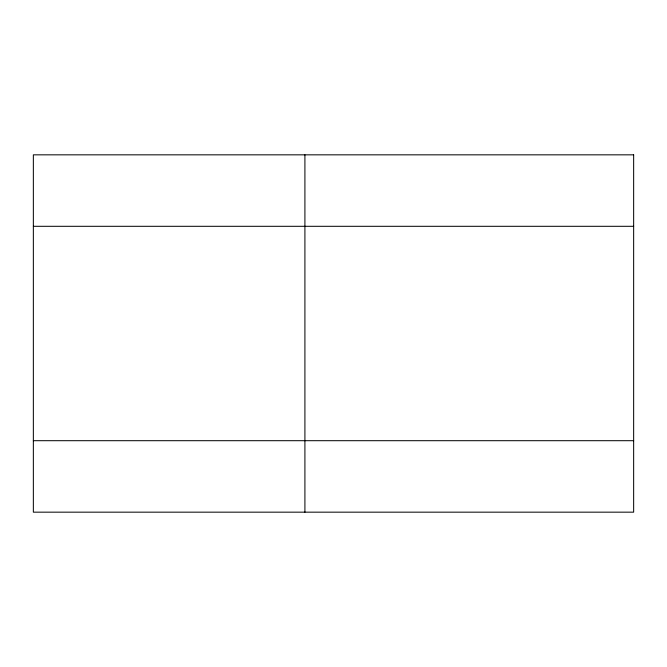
<?xml version="1.0" encoding="UTF-8"?>
<svg xmlns="http://www.w3.org/2000/svg" width="667" height="667" viewBox="0 0 667 667"><rect width="100%" height="100%" fill="white"/><g stroke="black" fill="none" stroke-linecap="round" stroke-linejoin="round"><path stroke-width="1" d="M33.35 226.305L633.65 226.305M33.35 440.695L633.65 440.695M304.911 154.836L304.911 512.164M633.65 154.836L33.35 154.836L33.35 512.164L633.65 512.164L633.65 154.836"/></g></svg>
